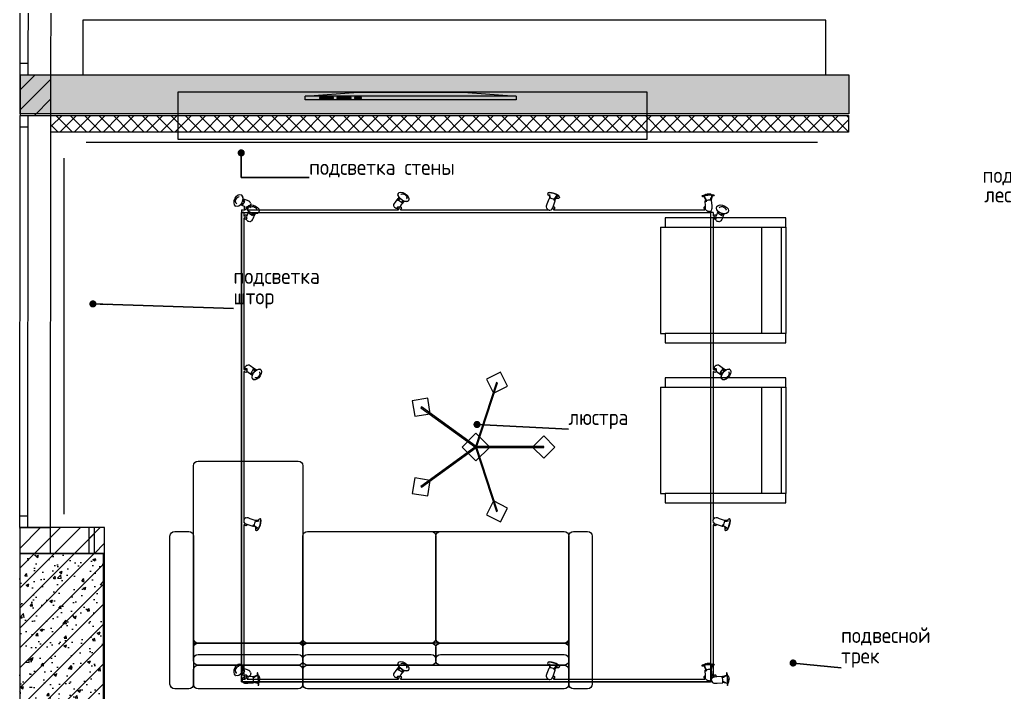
# Model space of a CAD drawing. Header units: millimetres. Extents: x 2336463 to 2579121, y 595385 to 778077.
# Drawn here: x 2369792 to 2376087, y 706933 to 711233 of the extents above; entities that cross this region are included whole.
import ezdxf

# ---------------------------------------------------------------- set-up
doc = ezdxf.new("R2010")
doc.units = ezdxf.units.MM
doc.header["$MEASUREMENT"] = 0
for name, color, linetype in [('+возводимые стены', 7, 'Continuous'), ('1 Планировка', 7, 'Continuous'), ('Интерьер - Мебель', 7, 'Continuous'), ('сит план', 7, 'Continuous')]:
    doc.layers.add(name, color=color, linetype=linetype)
for name, color, linetype, lineweight in [('+возводимые стены_Ном._пера__1', 7, 'Continuous', 13), ('+возводимые стены_Ном._пера__101', 252, 'Continuous', 5), ('1 Планировка_Ном._пера__1', 7, 'Continuous', 13), ('MEP - Электрооборудование.ЭО_Ном._пера__1', 7, 'Continuous', 13), ('MEP - Электрооборудование.ЭО_Ном._пера__101', 252, 'Continuous', 5), ('Интерьер - Мебель_Ном._пера__1', 7, 'Continuous', 13), ('Окна ARCHICAD_Ном._пера__1', 7, 'Continuous', 13), ('сит план_Ном._пера__1', 7, 'Continuous', 13)]:
    doc.layers.add(name, color=color, linetype=linetype, lineweight=lineweight)
for name, color, linetype, lineweight, true_color in [('+возводимые стены_Ном._пера__169', 7, 'Continuous', 5, 0x68b353), ('+возводимые стены_Ном._пера__9', 7, 'Continuous', 15, 0x3dad99), ('MEP - Электрооборудование.ЭО_Ном._пера__58', 7, 'Continuous', 5, 0xdf0000), ('сит план_Ном._пера__87', 7, 'Continuous', 20, 0x6a6a6a)]:
    doc.layers.add(name, color=color, linetype=linetype, lineweight=lineweight, true_color=true_color)
doc.styles.add('СГЕНЕРИР_СТИЛЬ_3', font='isocp.shx')
doc.linetypes.add('Сварной шов', pattern='A,0,[2,Р”РёР·Р°Р№РЅ РїСЂРѕРµРєС‚ СЂР°Р±РѕС‡РёР№1.Shx,S=0.079365,R=0,X=0,Y=0],-17,0', length=17)
doc.dimstyles.new('СГЕНЕРИР_СТИЛЬ__11', dxfattribs={"dimtxt": 0.18, "dimasz": 91.2, "dimexe": 0.18, "dimexo": 0.0625, "dimgap": 0, "dimtad": 0, "dimtih": 1, "dimtoh": 1, "dimdec": 4, "dimzin": 0, "dimdsep": 46, "dimcen": 0.09, "dimadec": 0, "dimazin": 0, "dimtfac": 1, "dimtdec": 4, "dimtmove": 0, "dimatfit": 3, "dimldrblk": 'ARROWHEAD_11', "dimfxl": 0, "dimtolj": 1, "dimtzin": 0, "dimarcsym": 0})
pattern_1 = [(45, (2086872.015, 585813.69), (-63.639609, 63.639609), [])]
pattern_2 = [(50, (2086872.01, 585813.69), (-182.18467, 15.939086), [19.05, -209.55]), (355, (2086872.01, 585813.69), (-35.24342, 191.05685), [15.24, -167.64058]), (100.451445, (2086887.2, 585812.36), (146.94125, 175.11775), [16.19001, -178.09024]), (46.1842, (2086872.01, 585864.49), (-271.07904, 42.04233), [28.575, -314.325]), (96.63556, (2086894.6, 585860.98), (237.40413, 247.42612), [24.28502, -267.1356]), (351.18415, (2086872.01, 585864.49), (237.40413, 247.42612), [22.85997, -251.45973]), (21, (2086897.41, 585851.79), (-151.61439, 102.2652), [19.05, -209.55]), (326, (2086897.41, 585851.79), (61.80203, 184.18797), [15.24, -167.64]), (71.451445, (2086910.05, 585843.26), (213.41642, 81.92277), [16.19001, -178.08994]), (37.5, (2086872.015, 585813.686), (3.088603, 84.555039), [0, -165.608, 0, -170.18, 0, -168.275]), (7.5, (2086872.015, 585813.69), (66.819663, 100.180575), [0, -97.028, 0, -161.798, 0, -64.135]), (327.5, (2086815.37, 585813.686), (-135.590595, 5.728744), [0, -63.5, 0, -198.12, 0, -262.89]), (317.5, (2086789.97, 585813.69), (148.12918, 25.42649), [0, -82.55, 0, -131.572, 0, -186.69])]

# ---------------------------------------------------------------- blocks, each defined once
blk = doc.blocks.new('Перекрытие_245', base_point=(2370195.7, 711230.1))
at = {"layer": '1 Планировка_Ном._пера__1', "color": 7, "linetype": 'Continuous', "lineweight": 13, "flags": 128}
blk.add_lwpolyline([(2370195.7, 711230.1), (2370195.7, 710880.5), (2374946, 710880.5), (2374946, 711230.1)], close=True, dxfattribs=at)
blk = doc.blocks.new('Перекрытие_251', base_point=(2370804.4, 710469.5))
at = {"layer": 'Интерьер - Мебель_Ном._пера__1', "color": 7, "linetype": 'Continuous', "lineweight": 13, "flags": 128}
blk.add_lwpolyline([(2370804.4, 710469.5), (2373804.4, 710469.5), (2373804.4, 710769.5), (2370804.4, 710769.5)], close=True, dxfattribs=at)
blk = doc.blocks.new('Окно 25_3')
at = {"layer": 'Окна ARCHICAD_Ном._пера__1', "color": 7, "linetype": 'Continuous', "lineweight": 13}
for p, q in [((-1307.5, 0), (1307.5, 0)), ((-1307.5, 0), (-1232.5, 0)), ((-1307.5, 0), (-1307.5, -50)), ((-1307.5, 0), (-1307.5, -50)), ((-1232.5, 0), (-1232.5, -50)), ((-1232.5, 0), (1232.5, 0)), ((1232.5, -50), (1232.5, 0)), ((1232.5, 0), (1307.5, 0)), ((1307.5, 0), (1307.5, -50)), ((1307.5, 0), (1307.5, -50)), ((-1232.5, -50), (-1307.5, -50)), ((-1307.5, -50), (-1307.5, -197)), ((1232.5, -50), (-1232.5, -50)), ((1307.5, -50), (1232.5, -50)), ((1307.5, -50), (1307.5, -197)), ((-1307.5, -197), (1307.5, -197))]:
    blk.add_line(p, q, dxfattribs=at)
blk = doc.blocks.new('Окно 25_15')
at = {"layer": 'Окна ARCHICAD_Ном._пера__1', "color": 7, "linetype": 'Continuous', "lineweight": 13}
for p, q in [((-1316.8, 0), (1316.8, 0)), ((-1316.8, 0), (-1241.8, 0)), ((-1316.8, 0), (-1316.8, -50)), ((-1316.8, 0), (-1316.8, -50)), ((-1241.8, 0), (-1241.8, -50)), ((-1241.8, 0), (1241.8, 0)), ((1241.8, -50), (1241.8, 0)), ((1241.8, 0), (1316.8, 0)), ((1316.8, 0), (1316.8, -50)), ((1316.8, 0), (1316.8, -50)), ((-1241.8, -50), (-1316.8, -50)), ((-1316.8, -50), (-1316.8, -197)), ((1241.8, -50), (-1241.8, -50)), ((1316.8, -50), (1241.8, -50)), ((1316.8, -50), (1316.8, -197)), ((-1316.8, -197), (1316.8, -197))]:
    blk.add_line(p, q, dxfattribs=at)
blk = doc.blocks.new('Стена_1085', base_point=(2369797.7, 713485.4))
at = {"layer": 'сит план_Ном._пера__87', "linetype": 'Continuous', "lineweight": 20, "true_color": 0x6a6a6a}
h = blk.add_hatch(dxfattribs=at)
h.set_pattern_fill('Блоки_Бетонные_Эффективные', color=251, style=0, pattern_type=2)
h.set_pattern_definition(pattern_1)
h.paths.add_polyline_path([(2369795.3, 710880.4), (2369795, 710620.7), (2369992, 710620.5), (2369992.3, 710880.2)])
h = blk.add_hatch(dxfattribs=at)
h.set_pattern_fill('Блоки_Бетонные_Эффективные', color=251, style=0, pattern_type=2)
h.set_pattern_definition(pattern_1)
h.paths.add_polyline_path([(2369792.4, 707821.3), (2369989.4, 707821.2), (2369989.6, 707987), (2369792.6, 707987.2)])
at = {"layer": 'сит план_Ном._пера__1', "color": 7, "linetype": 'Continuous', "lineweight": 13}
for p, q in [((2369797.7, 713495.4), (2369847.7, 713495.4)), ((2369847.7, 713495.4), (2369994.7, 713495.2)), ((2369795.3, 710880.4), (2369845.3, 710880.4)), ((2369845.3, 710880.4), (2369992.3, 710880.2)), ((2369795, 710620.7), (2369845, 710620.6)), ((2369845, 710620.6), (2369992, 710620.5)), ((2369792.6, 707987.2), (2369842.6, 707987.1)), ((2369842.6, 707987.1), (2369989.6, 707987))]:
    blk.add_line(p, q, dxfattribs=at)
at = {"layer": 'сит план_Ном._пера__1', "color": 7, "linetype": 'Continuous', "lineweight": 13, "flags": 128}
for points in [[(2369795.3, 710880.4), (2369795, 710620.7)], [(2369992, 710620.5), (2369992.3, 710880.2)], [(2369792.6, 707987.2), (2369792.4, 707821.3)], [(2369989.4, 707821.2), (2369989.6, 707987)]]:
    blk.add_lwpolyline(points, dxfattribs=at)
at = {"layer": 'Окна ARCHICAD_Ном._пера__1', "color": 7, "linetype": 'Continuous', "lineweight": 13, "zscale": 1000, "rotation": 89.94625817430044}
for name, p in [('Окно 25_3', (2369796.5, 712187.9)), ('Окно 25_15', (2369793.8, 709303.9))]:
    blk.add_blockref(name, p, dxfattribs=at)
blk = doc.blocks.new('Стена_1086', base_point=(2369792.8, 707986.6))
at = {"layer": 'сит план_Ном._пера__87', "linetype": 'Continuous', "lineweight": 20, "true_color": 0x6a6a6a}
h = blk.add_hatch(dxfattribs=at)
h.set_pattern_fill('Блоки_Бетонные_Эффективные', color=251, style=0, pattern_type=2)
h.set_pattern_definition(pattern_1)
h.paths.add_polyline_path([(2369792.8, 707986.6), (2369792.8, 707821.6), (2370269.8, 707821.6), (2370269.8, 707986.6)])
at = {"layer": 'сит план_Ном._пера__1', "color": 7, "linetype": 'Continuous', "lineweight": 13, "flags": 128}
for points in [[(2369792.8, 707986.6), (2369792.8, 707821.6)], [(2370269.8, 707986.6), (2369792.8, 707986.6)], [(2370269.8, 707821.6), (2370269.8, 707986.6)], [(2369792.8, 707821.6), (2370269.8, 707821.6)]]:
    blk.add_lwpolyline(points, dxfattribs=at)
blk = doc.blocks.new('Стена_1087', base_point=(2369792.4, 707821.3))
at = {"layer": 'сит план_Ном._пера__87', "linetype": 'Continuous', "lineweight": 20, "true_color": 0x6a6a6a}
h = blk.add_hatch(dxfattribs=at)
h.set_pattern_fill('Блоки_Бетонные_Эффективные', color=251, style=0, pattern_type=2)
h.set_pattern_definition(pattern_1)
h.paths.add_polyline_path([(2369792.4, 707821.3), (2369792.4, 706611.6), (2370327.4, 706611.6), (2370327.4, 707821.1)])
at = {"layer": 'сит план_Ном._пера__1', "color": 7, "linetype": 'Continuous', "lineweight": 13, "flags": 128}
for points in [[(2369792.4, 707821.3), (2369792.4, 706611.6)], [(2370327.4, 707821.1), (2369989.4, 707821.2)], [(2370327.4, 706611.6), (2370327.4, 707821.1)], [(2369792.4, 706611.6), (2370327.4, 706611.6)]]:
    blk.add_lwpolyline(points, dxfattribs=at)
blk = doc.blocks.new('Стена_1178', base_point=(2370335, 707821.3))
at = {"layer": '+возводимые стены_Ном._пера__169', "linetype": 'Continuous', "lineweight": 5, "true_color": 0x68b353}
h = blk.add_hatch(dxfattribs=at)
h.set_pattern_fill('Блоки_Бетонные_Эффективные', color=85, style=0, pattern_type=2)
h.set_pattern_definition(pattern_1)
h.paths.add_polyline_path([(2370335, 707821.3), (2370335, 707986.8), (2370235, 707986.8), (2370235, 707821.3)])
at = {"layer": '+возводимые стены_Ном._пера__101', "color": 252, "linetype": 'Continuous', "lineweight": 5, "flags": 128}
for points in [[(2370335, 707986.8), (2370235, 707986.8)], [(2370235, 707986.8), (2370235, 707821.3)], [(2370335, 707821.3), (2370335, 707986.8)], [(2370235, 707821.3), (2370335, 707821.3)]]:
    blk.add_lwpolyline(points, dxfattribs=at)
blk = doc.blocks.new('Кресло Бамбуковое 25')
at = {"layer": '1 Планировка_Ном._пера__1', "color": 7, "linetype": 'Continuous', "lineweight": 13}
for p, q in [((60, 800), (0, 800)), ((0, 800), (0, 30)), ((60, 30), (60, 800)), ((60, 800), (740, 800)), ((60, 770), (740, 770)), ((800, 800), (740, 800)), ((740, 800), (740, 30)), ((800, 30), (800, 800)), ((60, 644.9), (740, 644.9)), ((0, 30), (60, 30)), ((60, 0), (60, 30)), ((60, 0), (740, 0)), ((740, 30), (800, 30)), ((740, 0), (740, 30))]:
    blk.add_line(p, q, dxfattribs=at)
blk = doc.blocks.new('Диван Угловой 02 25')
at = {"layer": '1 Планировка_Ном._пера__1', "color": 7, "linetype": 'Continuous', "lineweight": 13}
for p, q in [((120, 0), (30, 0)), ((820, 0), (180, 0)), ((2520, 0), (880, 0)), ((2670, 0), (2580, 0)), ((0, -30), (0, -975.5)), ((150, -30), (150, -120)), ((150, -975.5), (150, -30)), ((850, -120), (850, -30)), ((850, -30), (850, -120)), ((2550, -120), (2550, -30)), ((2550, -30), (2550, -975.5)), ((2700, -975.5), (2700, -30)), ((150, -180), (150, -120)), ((850, -180), (850, -120)), ((850, -180), (850, -120)), ((2550, -180), (2550, -120)), ((150, -180), (150, -188.9)), ((180, -150), (820, -150)), ((820, -150), (180, -150)), ((850, -188.9), (850, -180)), ((850, -180), (850, -188.9)), ((880, -150), (2520, -150)), ((1670, -150), (880, -150)), ((1700, -188.9), (1700, -180)), ((1700, -180), (1700, -188.9)), ((2520, -150), (1730, -150)), ((2550, -188.9), (2550, -180)), ((150, -188.9), (150, -261.6)), ((180, -218.9), (820, -218.9)), ((850, -261.6), (850, -188.9)), ((850, -188.9), (850, -261.6)), ((880, -218.9), (1670, -218.9)), ((1700, -261.6), (1700, -188.9)), ((1700, -188.9), (1700, -261.6)), ((1730, -218.9), (2520, -218.9)), ((2550, -261.6), (2550, -188.9)), ((150, -261.6), (150, -321.6)), ((150, -291.6), (180, -291.6)), ((820, -291.6), (180, -291.6)), ((180, -291.6), (820, -291.6)), ((850, -291.6), (820, -291.6)), ((850, -261.6), (850, -321.6)), ((850, -321.6), (850, -261.6)), ((850, -291.6), (880, -291.6)), ((1670, -291.6), (880, -291.6)), ((2520, -291.6), (880, -291.6)), ((880, -291.6), (1670, -291.6)), ((2520, -291.6), (1730, -291.6)), ((1730, -291.6), (2520, -291.6)), ((2550, -291.6), (2520, -291.6)), ((2550, -321.6), (2550, -261.6)), ((150, -321.6), (150, -1424.8)), ((850, -321.6), (850, -975.5)), ((850, -321.6), (850, -975.5)), ((850, -1424.8), (850, -321.6)), ((1700, -975.5), (1700, -321.6)), ((1700, -321.6), (1700, -975.5)), ((2550, -975.5), (2550, -321.6)), ((2550, -975.5), (2550, -321.6)), ((30, -1005.5), (120, -1005.5)), ((880, -1005.5), (1670, -1005.5)), ((880, -1005.5), (2520, -1005.5)), ((1730, -1005.5), (2520, -1005.5)), ((2580, -1005.5), (2670, -1005.5)), ((180, -1454.8), (820, -1454.8))]:
    blk.add_line(p, q, dxfattribs=at)
for centre, start, end in [((30, -30), 90, 180), ((120, -30), 0, 90), ((180, -30), 90, 180), ((820, -30), 0, 90), ((880, -30), 90, 180), ((2520, -30), 0, 90), ((2580, -30), 90, 180), ((2670, -30), 0, 90), ((180, -120), 180, 270), ((820, -120), 270, 0), ((880, -120), 180, 270), ((2520, -120), 270, 0), ((180, -180), 90, 180), ((820, -180), 0, 90), ((880, -180), 90, 180), ((1670, -180), 0, 90), ((1730, -180), 90, 180), ((2520, -180), 0, 90), ((180, -188.9), 180, 270), ((820, -188.9), 270, 0), ((880, -188.9), 180, 270), ((1670, -188.9), 270, 0), ((1730, -188.9), 180, 270), ((2520, -188.9), 270, 0), ((180, -261.6), 180, 270), ((180, -321.6), 90, 180), ((820, -261.6), 270, 0), ((820, -321.6), 0, 90), ((880, -261.6), 180, 270), ((880, -321.6), 90, 180), ((880, -321.6), 90, 180), ((1670, -261.6), 270, 0), ((1670, -321.6), 0, 90), ((1730, -261.6), 180, 270), ((1730, -321.6), 90, 180), ((2520, -261.6), 270, 0), ((2520, -321.6), 0, 90), ((2520, -321.6), 0, 90), ((30, -975.5), 180, 270), ((120, -975.5), 270, 0), ((880, -975.5), 180, 270), ((880, -975.5), 180, 270), ((1670, -975.5), 270, 0), ((1730, -975.5), 180, 270), ((2520, -975.5), 270, 0), ((2520, -975.5), 270, 0), ((2580, -975.5), 180, 270), ((2670, -975.5), 270, 0), ((180, -1424.8), 180, 270), ((820, -1424.8), 270, 0)]:
    blk.add_arc(centre, 30, start, end, dxfattribs=at)
blk = doc.blocks.new('Плоская Панель ТВ 25')
at = {"layer": '1 Планировка_Ном._пера__1', "color": 7, "linetype": 'Continuous', "lineweight": 13}
for p, q in [((0, 25), (1347.4, 25)), ((988.1, 10), (988.1, 16.2)), ((988.1, 16.2), (1033, 16.2)), ((1033, 10), (988.1, 10)), ((1033, 16.2), (1033, 10)), ((1055.4, 10), (1055.4, 16.2)), ((1055.4, 16.2), (1145.3, 16.2)), ((1145.3, 10), (1055.4, 10)), ((1145.3, 16.2), (1145.3, 10)), ((1167.7, 10), (1167.7, 16.2)), ((1167.7, 16.2), (1257.5, 16.2)), ((1257.5, 10), (1167.7, 10)), ((1257.5, 16.2), (1257.5, 10))]:
    blk.add_line(p, q, dxfattribs=at)
at = {"layer": '1 Планировка_Ном._пера__1', "color": 7, "linetype": 'Continuous', "lineweight": 13, "flags": 128}
blk.add_lwpolyline([(0, 0), (1347.4, 0), (1347.4, 25), (1010.5, 50), (336.8, 50), (0, 25)], close=True, dxfattribs=at)
blk = doc.blocks.new('Люстра 25')
at = {"layer": 'MEP - Электрооборудование.ЭО_Ном._пера__58', "color": 12, "linetype": 'Continuous', "lineweight": 5, "true_color": 0xdf0000}
for p, q in [((-295.9, 407.3), (-311.6, 308.5)), ((-197.2, 391.7), (-295.9, 407.3)), ((-212.8, 292.9), (-197.2, 391.7)), ((295.9, 407.3), (197.2, 391.7)), ((197.2, 391.7), (212.8, 292.9)), ((311.6, 308.5), (295.9, 407.3)), ((-251.6, 352.1), (-257.2, 348.1)), ((-257.2, 348.1), (-2.8, -2)), ((2.8, 2), (-251.6, 352.1)), ((251.6, 352.1), (-2.8, 2)), ((2.8, -2), (257.2, 348.1)), ((257.2, 348.1), (251.6, 352.1)), ((-311.6, 308.5), (-212.8, 292.9)), ((212.8, 292.9), (311.6, 308.5)), ((0, 87.8), (-87.8, 0)), ((87.8, 0), (0, 87.8)), ((-1.1, 3.3), (-412.6, -130.5)), ((-87.8, 0), (0, -87.8)), ((3.4, 0), (-3.4, 0)), ((-3.4, 0), (-3.4, -432.8)), ((-2.8, -2), (2.8, 2)), ((-2.8, 2), (2.8, -2)), ((1.1, -3.3), (-1.1, 3.3)), ((1.1, 3.3), (-1.1, -3.3)), ((0, -87.8), (87.8, 0)), ((412.6, -130.5), (1.1, 3.3)), ((-410.5, -137), (1.1, -3.3)), ((-1.1, -3.3), (410.5, -137)), ((3.4, -432.8), (3.4, 0)), ((-433.4, -66.5), (-478.8, -155.6)), ((-344.3, -111.9), (-433.4, -66.5)), ((-389.7, -201), (-344.3, -111.9)), ((433.4, -66.5), (344.3, -111.9)), ((344.3, -111.9), (389.7, -201)), ((478.8, -155.6), (433.4, -66.5)), ((-478.8, -155.6), (-389.7, -201)), ((-412.6, -130.5), (-410.5, -137)), ((389.7, -201), (478.8, -155.6)), ((410.5, -137), (412.6, -130.5)), ((0, -362), (-70.7, -432.8)), ((70.7, -432.8), (0, -362)), ((-70.7, -432.8), (0, -503.5)), ((-3.4, -432.8), (3.4, -432.8)), ((0, -503.5), (70.7, -432.8))]:
    blk.add_line(p, q, dxfattribs=at)
blk = doc.blocks.new('Набор Источников Света Настенный 25')
at = {"layer": 'MEP - Электрооборудование.ЭО_Ном._пера__58', "color": 12, "linetype": 'Continuous', "lineweight": 5, "true_color": 0xdf0000}
for p, q in [((1500, 0), (-1500, 0)), ((1500, -8), (1500, 0)), ((-1508.7, -19.6), (-1509.8, -27.7)), ((-1509.8, -27.7), (-1508.8, -41.6)), ((-1508.8, -41.6), (-1506.4, -77.3)), ((-1504.6, -12.5), (-1508.7, -19.6)), ((-1498.2, -7.5), (-1504.6, -12.5)), ((-1500, -8), (-1500, 0)), ((-1500, -8.9), (-1500, -8)), ((-1497.6, -7.2), (-1498.2, -7.5)), ((-1490.2, -5.3), (-1497.6, -7.2)), ((-1490.2, -5.3), (-1482.8, -6.2)), ((-1482.1, -6.4), (-1482.8, -6.2)), ((-1482.1, -6.4), (-1475, -10.4)), ((-1475, -10.4), (-1470, -16.9)), ((-1470, -16.9), (-1467.9, -24.8)), ((-1467.1, -22.9), (-1467.9, -25.1)), ((-1467.9, -24.8), (-1466.9, -38.7)), ((-1467.4, -32.3), (-1466.3, -34.2)), ((-1465.4, -20.9), (-1467.1, -22.9)), ((-1467.1, -36), (-1462.2, -36)), ((-1466.9, -38.7), (-1464.5, -74.4)), ((-1466.3, -34.2), (-1464.4, -35.7)), ((-1466, -20), (-1463.3, -20)), ((-1463.3, -20), (-1465.4, -20.9)), ((-1464.4, -35.7), (-1462.2, -36)), ((-496.4, -16), (-1463.6, -16)), ((-1463.6, -20), (-1463.6, -16)), ((-1461.2, -20.3), (-1463.3, -20)), ((-1462.2, -36), (-1460.2, -35.1)), ((-1459.3, -21.8), (-1461.2, -20.3)), ((-1460.2, -35.1), (-1458.5, -33.1)), ((-1457.9, -24.2), (-1459.3, -21.8)), ((-1458.5, -33.1), (-1457.5, -30.3)), ((-1457.3, -27.2), (-1457.9, -24.2)), ((-1457.5, -30.3), (-1457.3, -27.2)), ((-495.6, -41.9), (-506.7, -74.2)), ((-502.7, -27.6), (-502.1, -24.5)), ((-502.4, -30.6), (-502.7, -27.6)), ((-501.3, -33.3), (-502.4, -30.6)), ((-502.1, -24.5), (-500.8, -22)), ((-499.5, -35.2), (-501.3, -33.3)), ((-500.8, -22), (-498.9, -20.4)), ((-497.3, -36), (-499.5, -35.2)), ((-498.9, -20.4), (-496.7, -20)), ((-495.1, -35.6), (-497.3, -36)), ((-497.3, -36), (-493.6, -36)), ((-496.7, -20), (-494.5, -20.8)), ((-496.7, -20), (-494.1, -20)), ((-496.4, -20), (-496.4, -16)), ((-491.3, -29.3), (-495.6, -41.9)), ((-493.2, -34), (-495.1, -35.6)), ((-494.5, -20.8), (-492.7, -22.7)), ((-492.3, -32.4), (-493.2, -34)), ((-492.7, -22.7), (-491.6, -25.4)), ((-491.6, -25.4), (-491.3, -28.4)), ((-491.3, -28.4), (-491.6, -30.4)), ((-487.2, -22.5), (-491.3, -29.3)), ((-485.6, -20.7), (-487.2, -22.5)), ((-479.5, -16.4), (-485.6, -20.7)), ((-477.5, -16), (-483.6, -16)), ((-483.6, -19.3), (-483.6, -16)), ((-472.2, -15), (-479.5, -16.4)), ((-470.5, -14.7), (-472.2, -15)), ((-467.9, -15), (-470.5, -14.7)), ((-465, -15.8), (-467.9, -15)), ((-455.7, -54.8), (-466.8, -87)), ((-462.1, -16.9), (-465, -15.8)), ((483.6, -16), (-464.4, -16)), ((-459.7, -18.2), (-462.1, -16.9)), ((-458.1, -19.6), (-459.7, -18.2)), ((-458.1, -19.6), (-453.5, -24.8)), ((-451.4, -42.1), (-455.7, -54.8)), ((-452.6, -26.9), (-453.5, -24.8)), ((-452.6, -26.9), (-450.4, -34.4)), ((-450.4, -34.4), (-451.4, -42.1)), ((479.5, -43.4), (461.6, -67.2)), ((464.6, -63.9), (469.9, -62.7)), ((469.9, -62.7), (476.6, -63.9)), ((477.2, -27.5), (477.7, -24.5)), ((477.5, -30.6), (477.2, -27.5)), ((478.6, -33.3), (477.5, -30.6)), ((477.7, -24.5), (479, -22)), ((480.2, -35.2), (478.6, -33.3)), ((479, -22), (480.8, -20.4)), ((485.1, -36), (479.5, -43.4)), ((482.3, -36), (480.2, -35.2)), ((480.8, -20.4), (482.9, -20)), ((497.1, -36), (482.3, -36)), ((483.6, -20), (482.9, -20)), ((483.6, -21.4), (483.6, -16)), ((492.1, -27.5), (492.6, -24.5)), ((492.4, -30.6), (492.1, -27.5)), ((493.4, -33.3), (492.4, -30.6)), ((492.6, -24.5), (493.9, -22)), ((495.1, -35.2), (493.4, -33.3)), ((493.9, -22), (495.7, -20.4)), ((497.7, -20), (495, -20)), ((497.1, -36), (495.1, -35.2)), ((495.7, -20.4), (497.7, -20)), ((1463.6, -16), (496.4, -16)), ((496.4, -20), (496.4, -16)), ((499.2, -35.6), (497.1, -36)), ((497.7, -20), (499.8, -20.8)), ((501, -34), (499.2, -35.6)), ((499.8, -20.8), (501.4, -22.7)), ((502.3, -31.5), (501, -34)), ((501.4, -22.7), (502.5, -25.4)), ((505, -24.2), (502.2, -24.8)), ((502.8, -28.5), (502.3, -31.5)), ((502.5, -25.4), (502.8, -28.5)), ((505, -24.2), (509.7, -25)), ((509.7, -25), (514.7, -27.4)), ((515.6, -28), (514.7, -27.4)), ((521.8, -56.2), (514.8, -65.6)), ((515.6, -28), (518, -29.9)), ((518, -29.9), (519.3, -31)), ((519.3, -31), (522.6, -35.3)), ((524.5, -50), (521.8, -56.2)), ((522.6, -35.3), (524.3, -39.5)), ((524.3, -39.5), (524.8, -45.3)), ((524.8, -45.3), (524.5, -50)), ((1440.2, -53.7), (1440.7, -48.3)), ((1441.3, -58.3), (1440.2, -53.7)), ((1440.7, -48.3), (1442.6, -42.8)), ((1441.3, -58.3), (1443.4, -63.4)), ((1442.6, -42.8), (1445.8, -38.2)), ((1445.8, -38.2), (1449.7, -35.1)), ((1449.7, -35.1), (1454.3, -33.1)), ((1454.3, -33.1), (1458.2, -32)), ((1457.6, -25.7), (1457.4, -28.8)), ((1457.4, -28.8), (1458.1, -31.8)), ((1458.7, -23), (1457.6, -25.7)), ((1458.1, -31.8), (1459.6, -34.2)), ((1460.5, -21), (1458.7, -23)), ((1459.6, -34.2), (1461.6, -35.7)), ((1462.7, -20), (1460.5, -21)), ((1461.6, -35.7), (1463.9, -36)), ((1465, -20.3), (1462.7, -20)), ((1465.2, -20), (1462.7, -20)), ((1463.6, -20), (1463.6, -16)), ((1463.9, -36), (1466.1, -35)), ((1465.6, -36), (1463.9, -36)), ((1467, -21.8), (1465, -20.3)), ((1466.1, -35), (1467.9, -33)), ((1468.5, -24.2), (1467, -21.8)), ((1467.9, -33), (1469, -30.3)), ((1469.2, -27.2), (1468.5, -24.2)), ((1469, -30.3), (1469.2, -27.2)), ((1477.3, -36), (1475.6, -36)), ((1475.7, -36), (1480.6, -37.9)), ((1500, -16), (1476.4, -16)), ((1476.4, -21.6), (1476.4, -16)), ((1478.4, -20.3), (1476.4, -20.1)), ((1477.3, -36), (1479.5, -35)), ((1480.4, -21.8), (1478.4, -20.3)), ((1479.5, -35), (1481.3, -33)), ((1481.9, -24.2), (1480.4, -21.8)), ((1480.6, -37.9), (1505.1, -47.8)), ((1481.3, -33), (1482.4, -30.3)), ((1482.6, -27.2), (1481.9, -24.2)), ((1482.4, -30.3), (1482.6, -27.2)), ((1482.6, -66.8), (1485.4, -59.1)), ((1483.3, -66.8), (1485.9, -59.5)), ((1485.4, -59.1), (1489.9, -52.5)), ((1485.9, -59.5), (1490.2, -53.3)), ((1489.9, -52.5), (1495.4, -48.2)), ((1490.2, -53.3), (1495.5, -49.1)), ((1490.9, -52.7), (1500.1, -54.8)), ((1490.9, -75.2), (1496.1, -60.5)), ((1492.3, -75.8), (1497.6, -61.1)), ((1495.4, -48.2), (1501.1, -46.6)), ((1495.5, -49.1), (1500.9, -47.7)), ((1496.1, -60.5), (1504.7, -48.1)), ((1497.6, -61.1), (1506.1, -48.7)), ((1500, -11.1), (1500, -8)), ((1500, -13.7), (1500, -11.1)), ((1500, -15.4), (1500, -13.7)), ((1500, -16), (1500, -15.4)), ((1500.9, -47.7), (1504.3, -48.7)), ((1501.1, -46.6), (1505, -47.8)), ((1504.7, -48.1), (1515.2, -39.8)), ((1506.1, -48.7), (1516.7, -40.4)), ((1515.2, -39.8), (1526.1, -36.9)), ((1516.7, -40.4), (1527.6, -37.4)), ((1526.1, -36.9), (1535.7, -39.8)), ((1527.6, -37.4), (1537.2, -40.4)), ((1529.9, -54.6), (1531.1, -55.7)), ((1531.1, -55.7), (1535.1, -60.5)), ((1535.1, -60.5), (1536, -63)), ((1537.2, -40.4), (1535.7, -39.8)), ((1537.2, -40.4), (1544, -48.7)), ((1544, -48.7), (1547.1, -61.1)), ((1547.1, -61.1), (1545.9, -75.8)), ((-1520.7, -106.8), (-1523.4, -108)), ((-1523.4, -108), (-1520, -108.9)), ((-1523.2, -110), (-1523.4, -108)), ((-1523.2, -110), (-1519.8, -110.9)), ((-1512.3, -105.3), (-1520.7, -106.8)), ((-1520, -108.9), (-1511, -109.2)), ((-1519.8, -110.9), (-1510.9, -111.2)), ((-1510.4, -105), (-1512.3, -105.3)), ((-1511, -109.2), (-1497.9, -108.9)), ((-1510.9, -111.2), (-1497.7, -110.9)), ((-1510.5, -105.4), (-1504, -77.8)), ((-1508, -105.4), (-1510.5, -105.4)), ((-1507.4, -99.5), (-1508.3, -103.2)), ((-1508.3, -103.2), (-1507.9, -107)), ((-1504.2, -94.8), (-1507.4, -99.5)), ((-1506.4, -77.3), (-1506.4, -77.4)), ((-1506.4, -77.4), (-1504.6, -77.8)), ((-1506.4, -111.1), (-1504, -114.1)), ((-1501.4, -77.9), (-1505.3, -96.4)), ((-1504.6, -77.8), (-1499.9, -78)), ((-1500.7, -77.9), (-1504.3, -95)), ((-1498.5, -83.2), (-1504.2, -94.8)), ((-1504, -114.1), (-1500.5, -116.2)), ((-1500.5, -116.2), (-1499, -116.6)), ((-1499.9, -78), (-1493, -77.8)), ((-1499, -116.6), (-1482.6, -117.7)), ((-1498.2, -77.9), (-1498.5, -83.2)), ((-1497.9, -108.9), (-1482.5, -108)), ((-1497.7, -110.9), (-1482.4, -110)), ((-1493, -77.8), (-1485, -77.4)), ((-1485, -77.4), (-1477, -76.7)), ((-1466.3, -114.3), (-1482.6, -117.7)), ((-1482.5, -108), (-1467.3, -106.8)), ((-1482.4, -110), (-1467.2, -108.7)), ((-1477, -76.7), (-1471.1, -76)), ((-1472.6, -76.2), (-1471.5, -81.3)), ((-1457.8, -105.4), (-1471.7, -68.2)), ((-1471.5, -81.3), (-1467.3, -87.7)), ((-1471.3, -76), (-1461.1, -105.4)), ((-1457.1, -105.3), (-1470.8, -68.6)), ((-1468.2, -75.5), (-1465.9, -75.1)), ((-1467.3, -106.8), (-1454.6, -105.3)), ((-1467.2, -108.7), (-1454.5, -107.3)), ((-1466.3, -114.3), (-1465.1, -113.8)), ((-1465.9, -75.1), (-1464.5, -74.5)), ((-1462, -111.2), (-1465.1, -113.8)), ((-1464.5, -74.4), (-1464.5, -74.5)), ((-1460, -107.9), (-1462, -111.2)), ((-1461.1, -105.4), (-1457.8, -105.4)), ((-1455.9, -101.4), (-1458.6, -101.4)), ((-1457.1, -105.3), (-1457.8, -105.4)), ((-1447, -101.7), (-1455.9, -101.4)), ((-1454.6, -105.3), (-1446.3, -103.8)), ((-1454.5, -107.3), (-1446.1, -105.8)), ((-1443.6, -102.5), (-1447, -101.7)), ((-1446.3, -103.8), (-1443.6, -102.5)), ((-1446.1, -105.8), (-1443.4, -104.5)), ((-1443.4, -104.5), (-1443.6, -102.5)), ((-534.5, -96.8), (-533.9, -95)), ((-534.5, -96.8), (-532.2, -102.4)), ((-530.4, -91.2), (-533.9, -95)), ((-533.9, -95), (-531.6, -100.6)), ((-532.2, -102.4), (-524.5, -109)), ((-531.6, -100.6), (-523.9, -107.2)), ((-521.7, -89.9), (-530.4, -91.2)), ((-524.5, -109), (-512.5, -115.7)), ((-523.9, -107.2), (-511.9, -113.9)), ((-513.3, -90.8), (-521.7, -89.9)), ((-521.4, -107.2), (-499.2, -74)), ((-521.4, -107.2), (-520.8, -107.7)), ((-520.8, -107.7), (-498.3, -74)), ((-517.6, -107.7), (-520.8, -107.7)), ((-518.1, -96.3), (-519.2, -99.7)), ((-516, -93.3), (-518.1, -96.3)), ((-500.5, -81.2), (-517.6, -107.7)), ((-513.9, -91.1), (-516, -93.3)), ((-509.5, -88.6), (-513.9, -91.1)), ((-512.5, -115.7), (-498.1, -121.3)), ((-511.9, -113.9), (-497.5, -119.5)), ((-510.8, -116.4), (-506.1, -119)), ((-508.2, -87.5), (-509.5, -88.6)), ((-506.7, -74.2), (-505.5, -77.2)), ((-506.7, -74.2), (-506.7, -74.2)), ((-506.1, -119), (-499.6, -121.5)), ((-505.5, -77.2), (-502.8, -79.5)), ((-500.7, -81.1), (-495.2, -84.2)), ((-499.6, -121.5), (-493.1, -123.2)), ((-498.1, -121.3), (-483.4, -125.1)), ((-497.5, -119.5), (-482.8, -123.3)), ((-495.2, -84.2), (-487.6, -87.1)), ((-493.1, -123.2), (-489.4, -123.6)), ((-487.6, -87.1), (-479.9, -89.1)), ((-483.4, -125.1), (-470.8, -126.4)), ((-482.8, -123.3), (-470.2, -124.6)), ((-479.9, -89.1), (-473.3, -89.8)), ((-475.7, -89.5), (-475.9, -90.5)), ((-475.9, -90.5), (-473.3, -102.7)), ((-472.8, -89.7), (-473.4, -102.1)), ((-473.3, -89.8), (-468.7, -89.1)), ((-473.3, -102.7), (-471.3, -107.7)), ((-472.2, -89.6), (-472.8, -103.8)), ((-471.4, -111.4), (-472.7, -114.7)), ((-471.3, -107.7), (-471.4, -111.4)), ((-471.3, -107.7), (-469.8, -107.7)), ((-470.8, -126.4), (-462, -125.1)), ((-470.2, -124.6), (-461.4, -123.3)), ((-469.8, -107.7), (-469.4, -89.2)), ((-468, -107.2), (-469.7, -106.3)), ((-468.7, -89.1), (-466.8, -87.1)), ((-460.2, -113.9), (-468, -107.2)), ((-466.8, -87), (-466.8, -87.1)), ((-462, -125.1), (-458.6, -121.3)), ((-461.4, -123.3), (-457.9, -119.5)), ((-457.9, -119.5), (-460.2, -113.9)), ((-458.6, -121.3), (-457.9, -119.5)), ((429.2, -87.9), (429.9, -78.2)), ((433.8, -99.3), (429.2, -87.9)), ((429.9, -78.2), (435.7, -71.7)), ((429.9, -78.2), (430.9, -76.9)), ((430.9, -76.9), (436.7, -70.4)), ((442.9, -110.7), (433.8, -99.3)), ((435.7, -71.7), (445.7, -69.5)), ((436.7, -70.4), (446.7, -68.1)), ((442.5, -94), (442.9, -88.4)), ((442.5, -94), (442.8, -96.9)), ((445.2, -102.9), (442.8, -96.9)), ((443.4, -86.7), (442.9, -88.4)), ((455.1, -120.4), (442.9, -110.7)), ((450, -108.9), (445.2, -102.9)), ((445.7, -69.5), (458.4, -71.7)), ((446.7, -68.1), (459.4, -70.4)), ((450, -108.9), (450.5, -109.6)), ((455.9, -113.9), (450.5, -109.6)), ((468.6, -126.9), (455.1, -120.4)), ((461.9, -116.7), (455.9, -113.9)), ((458.4, -71.7), (471.9, -78.2)), ((459.4, -70.4), (472.9, -76.9)), ((461.3, -71.3), (461.6, -67.3)), ((461.6, -67.3), (464.6, -63.9)), ((461.6, -67.2), (461.6, -67.3)), ((463.5, -117.4), (461.9, -116.7)), ((462.2, -71.7), (462.5, -67.8)), ((462.5, -67.8), (465.4, -64.6)), ((470.2, -118.6), (463.5, -117.4)), ((465.4, -64.6), (470.4, -63.5)), ((466.7, -73.3), (465.9, -73.5)), ((475.7, -64.4), (466.7, -73.3)), ((472.9, -118.1), (470.2, -118.6)), ((470.4, -63.5), (476.7, -64.6)), ((471.9, -78.2), (484.2, -87.9)), ((472.9, -76.9), (485.2, -86.6)), ((478.8, -116.8), (472.9, -118.1)), ((476.6, -63.9), (483.7, -67.3)), ((476.7, -64.6), (483.5, -67.8)), ((480.2, -115.8), (478.8, -116.8)), ((483.5, -67.8), (489.6, -72.7)), ((483.7, -67.3), (490.1, -72.4)), ((484.2, -87.9), (493.2, -99.3)), ((485.2, -86.6), (494.2, -98)), ((493.8, -77.9), (487.6, -89.4)), ((487.7, -86.5), (487.6, -89.7)), ((489.6, -72.7), (494.1, -78.4)), ((494.5, -78.4), (489.9, -92.6)), ((490.1, -72.4), (494.9, -78.4)), ((497.1, -120.4), (491.4, -126.9)), ((492.3, -95.6), (498.5, -73.5)), ((492.8, -96.2), (499.1, -73.9)), ((493.2, -99.3), (497.8, -110.7)), ((493.9, -92.8), (493.7, -92.9)), ((496.9, -89.4), (493.9, -92.8)), ((494.1, -78.4), (494.3, -79)), ((494.2, -98), (498.8, -109.4)), ((496, -88.9), (494.3, -90.8)), ((496.4, -84.1), (496, -88.9)), ((496.3, -83.9), (496.4, -84.1)), ((496.6, -82.7), (497.3, -84.4)), ((514.8, -65.6), (496.9, -89.4)), ((497.3, -84.4), (496.9, -89.4)), ((496.9, -89.4), (496.9, -89.4)), ((497.8, -110.7), (497.1, -120.4)), ((497.1, -120.4), (498.1, -119.1)), ((498.8, -109.4), (498.1, -119.1)), ((1446.7, -67.4), (1443.4, -63.4)), ((1446.7, -67.4), (1451.7, -71.1)), ((1451.7, -71.1), (1461.6, -75.1)), ((1461.6, -75.1), (1487.1, -85.3)), ((1491, -74.8), (1476.9, -65.5)), ((1491.3, -73.9), (1477.4, -64.7)), ((1482, -74.5), (1482.4, -69.1)), ((1483.6, -81), (1482, -74.5)), ((1482.7, -74.1), (1483.1, -69.6)), ((1484.2, -80.3), (1482.7, -74.1)), ((1482.8, -73.1), (1490.6, -77.9)), ((1482.9, -66.8), (1491.9, -72.4)), ((1483.3, -67), (1483.3, -66.8)), ((1487.2, -85.4), (1483.6, -81)), ((1487.6, -84.4), (1484.2, -80.3)), ((1487.1, -85.3), (1487.2, -85.4)), ((1490, -86.2), (1487.2, -85.4)), ((1490, -85.2), (1487.6, -84.4)), ((1489.7, -89.9), (1490.9, -75.2)), ((1492.7, -102.3), (1489.7, -89.9)), ((1491.1, -90.4), (1492.3, -75.8)), ((1494.1, -102.9), (1491.1, -90.4)), ((1499.6, -110.6), (1492.7, -102.3)), ((1501, -111.2), (1494.1, -102.9)), ((1501, -111.2), (1499.6, -110.6)), ((1510.6, -114.1), (1501, -111.2)), ((1521.5, -111.2), (1510.6, -114.1)), ((1514, -98.7), (1515.6, -98.8)), ((1522, -97.1), (1515.6, -98.8)), ((1532, -102.9), (1521.5, -111.2)), ((1522, -97.1), (1524.2, -96)), ((1529.7, -91.6), (1524.2, -96)), ((1534.2, -85), (1529.7, -91.6)), ((1540.6, -90.4), (1532, -102.9)), ((1537, -77.3), (1534.2, -85)), ((1536, -63), (1537.7, -69.6)), ((1537.7, -69.6), (1537, -77.3)), ((1545.9, -75.8), (1540.6, -90.4)), ((481.3, -129.2), (468.6, -126.9)), ((491.4, -126.9), (481.3, -129.2))]:
    blk.add_line(p, q, dxfattribs=at)
blk = doc.blocks.new('ARROWHEAD_11')
at = {"color": 0, "linetype": 'Continuous', "lineweight": 0}
blk.add_line((0, 0), (-1, 0), dxfattribs=at)
at = {"color": 0, "linetype": 'Continuous', "lineweight": 0, "const_width": 0.25, "flags": 128}
blk.add_lwpolyline([(-0.125, 0, 1), (0.125, 0, 1)], format="xyb", close=True, dxfattribs=at)

msp = doc.modelspace()

# ---------------------------------------------------------------- hatches: boundary and pattern name
at = {"layer": '+возводимые стены_Ном._пера__9', "linetype": 'Continuous', "lineweight": 15, "true_color": 0x3dad99}
h = msp.add_hatch(dxfattribs=at)
h.set_pattern_fill('Блоки_Бетонные', color=135, style=0, pattern_type=2)
h.set_pattern_definition([(45, (2086872.015, 585813.686), (-45.961939, 45.961939), []), (135, (2086872.015, 585813.686), (45.961939, 45.961939), [])])
h.paths.add_polyline_path([(2369992, 710620.5), (2375092, 710620.5), (2375092, 710514.5), (2369992, 710514.5)])
at = {"layer": 'сит план_Ном._пера__1', "linetype": 'Continuous', "lineweight": 13}
h = msp.add_hatch(dxfattribs=at)
h.set_pattern_fill('AR_CONC', style=0, pattern_type=2)
h.set_pattern_definition(pattern_2)
h.paths.add_polyline_path([(2369794.6, 710880.5), (2375094, 710880.5), (2375094, 710630.5), (2369794.6, 710630.5)])
h = msp.add_hatch(dxfattribs=at)
h.set_pattern_fill('AR_CONC', style=0, pattern_type=2)
h.set_pattern_definition(pattern_2)
h.paths.add_polyline_path([(2370335, 707821.3), (2369792.4, 707821.3), (2369792.4, 706611.6), (2370335, 706611.6)])

# ---------------------------------------------------------------- linework, layer by layer
at = {"layer": '+возводимые стены_Ном._пера__1', "color": 7, "linetype": 'Continuous', "lineweight": 13, "flags": 128}
msp.add_lwpolyline([(2369992, 710620.5), (2375092, 710620.5), (2375092, 710514.5), (2369992, 710514.5)], close=True, dxfattribs=at)
at = {"layer": 'MEP - Электрооборудование.ЭО_Ном._пера__58', "color": 12, "linetype": 'Сварной шов', "lineweight": 5, "true_color": 0xdf0000}
for p, q in [((2370217.6, 710449.5), (2374892.8, 710449.5)), ((2370075.1, 710346.8), (2370075.1, 708072))]:
    msp.add_line(p, q, dxfattribs=at)
at = {"layer": 'MEP - Электрооборудование.ЭО_Ном._пера__58', "color": 12, "linetype": 'Continuous', "lineweight": 5, "true_color": 0xdf0000}
for p, q in [((2371209.6, 710001.1), (2374209.6, 710001.1)), ((2371209.6, 707001.1), (2371209.6, 710001.1)), ((2374209.6, 710001.1), (2374209.6, 707001.1)), ((2374209.6, 707001.1), (2371209.6, 707001.1))]:
    msp.add_line(p, q, dxfattribs=at)
at = {"layer": 'сит план_Ном._пера__1', "color": 7, "linetype": 'Continuous', "lineweight": 13, "flags": 128}
for points in [[(2369794.6, 710880.5), (2375094, 710880.5), (2375094, 710630.5), (2369794.6, 710630.5)], [(2370335, 707821.3), (2369792.4, 707821.3), (2369792.4, 706611.6), (2370335, 706611.6)]]:
    msp.add_lwpolyline(points, close=True, dxfattribs=at)

# ---------------------------------------------------------------- block references
at = {"layer": '+возводимые стены', "color": 252, "lineweight": 5}
msp.add_blockref('Стена_1178', (2370335, 707821.3), dxfattribs=at)
at = {"layer": '1 Планировка', "color": 7, "linetype": 'Continuous', "lineweight": 13}
msp.add_blockref('Перекрытие_245', (2370195.7, 711230.1), dxfattribs=at)
at = {"layer": '1 Планировка_Ном._пера__1', "color": 7, "linetype": 'Continuous', "lineweight": 13, "xscale": -1, "zscale": 1000}
msp.add_blockref('Плоская Панель ТВ 25', (2372965.9, 710719.5), dxfattribs=at)
at = {"layer": '1 Планировка_Ном._пера__1', "color": 7, "linetype": 'Continuous', "lineweight": 13, "zscale": 1000, "rotation": 270}
for p in [(2373890, 709966.8), (2373890, 708944.5)]:
    msp.add_blockref('Кресло Бамбуковое 25', p, dxfattribs=at)
at = {"layer": '1 Планировка_Ном._пера__1', "color": 7, "linetype": 'Continuous', "lineweight": 13, "xscale": -1, "zscale": 1000, "rotation": 180}
msp.add_blockref('Диван Угловой 02 25', (2370753.2, 706956.4), dxfattribs=at)
at = {"layer": 'MEP - Электрооборудование.ЭО_Ном._пера__58', "color": 12, "linetype": 'Continuous', "lineweight": 5, "true_color": 0xdf0000, "zscale": 1000}
for name, p, rotation in [('Набор Источников Света Настенный 25', (2372709.6, 710001.1), 180), ('Набор Источников Света Настенный 25', (2371209.6, 708501.1), 90), ('Набор Источников Света Настенный 25', (2374209.6, 708501.1), 90), ('Люстра 25', (2372709.6, 708501.1), 90), ('Набор Источников Света Настенный 25', (2372709.6, 707001.1), 180)]:
    msp.add_blockref(name, p, dxfattribs=dict(at, rotation=rotation))
at = {"layer": 'Интерьер - Мебель', "color": 7, "linetype": 'Continuous', "lineweight": 13}
msp.add_blockref('Перекрытие_251', (2370804.4, 710469.5), dxfattribs=at)
at = {"layer": 'сит план', "color": 7, "lineweight": 13}
for name, p in [('Стена_1085', (2369797.7, 713485.4)), ('Стена_1086', (2369792.8, 707986.6)), ('Стена_1087', (2369792.4, 707821.3))]:
    msp.add_blockref(name, p, dxfattribs=at)

# ---------------------------------------------------------------- texts
at = {"layer": 'MEP - Электрооборудование.ЭО_Ном._пера__1', "color": 7, "linetype": 'Continuous', "lineweight": 13, "char_height": 100, "attachment_point": 7, "style": 'СГЕНЕРИР_СТИЛЬ_3'}
for s, insert in [('\\A1;{\\pql;\\Fisocp.shx;подсветка\\Fisocp.shx; \\Fisocp.shx;стены}', (2371642.7, 710224.7)), ('\\A1;{\\pql;\\Fisocp.shx;люстра}', (2373300.1, 708615))]:
    msp.add_mtext(s, dxfattribs=dict(at, insert=insert))
at = {"layer": 'MEP - Электрооборудование.ЭО_Ном._пера__1', "color": 7, "linetype": 'Continuous', "lineweight": 13, "char_height": 100, "style": 'СГЕНЕРИР_СТИЛЬ_3'}
for s, insert, attachment_point, line_spacing_factor in [('\\A1;{\\pqr;\\Fisocp.shx;под\\Fisocp.shx;светка\\P\\pqr;\\Fisocp.shx;лестницы}', (2376500.5, 710037.8), 9, 0.749209), ('\\A1;{\\pql;\\Fisocp.shx;подсветка\\P\\pql;\\Fisocp.shx;штор}', (2371158.9, 709385.9), 7, 0.784842), ('\\A1;{\\pql;\\Fisocp.shx;подвесной \\P\\pql;\\Fisocp.shx;трек}', (2375043.3, 707090.7), 7, 0.784842)]:
    msp.add_mtext(s, dxfattribs=dict(at, insert=insert, attachment_point=attachment_point, line_spacing_factor=line_spacing_factor))

# ---------------------------------------------------------------- leaders
at = {"layer": 'MEP - Электрооборудование.ЭО_Ном._пера__101', "color": 252, "linetype": 'Continuous', "lineweight": 5, "annotation_type": 0, "has_hookline": 1}
for points, hookline_direction, text_width in [([(2371208.7, 710381.3), (2371208.7, 710224.7), (2371642.7, 710224.7)], 0, 1128.3), ([(2376773.4, 709167.7), (2376773.4, 710037.8), (2376500.5, 710037.8)], 1, 643.7), ([(2370260.6, 709415.8), (2371158.9, 709385.9)], 0, 643.7), ([(2372716.1, 708645), (2373300.1, 708615)], 0, 467.6), ([(2374736.6, 707120.7), (2375043.3, 707090.7)], 0, 679.7)]:
    msp.add_leader(points, dimstyle='СГЕНЕРИР_СТИЛЬ__11', dxfattribs=dict(at, hookline_direction=hookline_direction, text_width=text_width))

doc.saveas('drawing.dxf')
